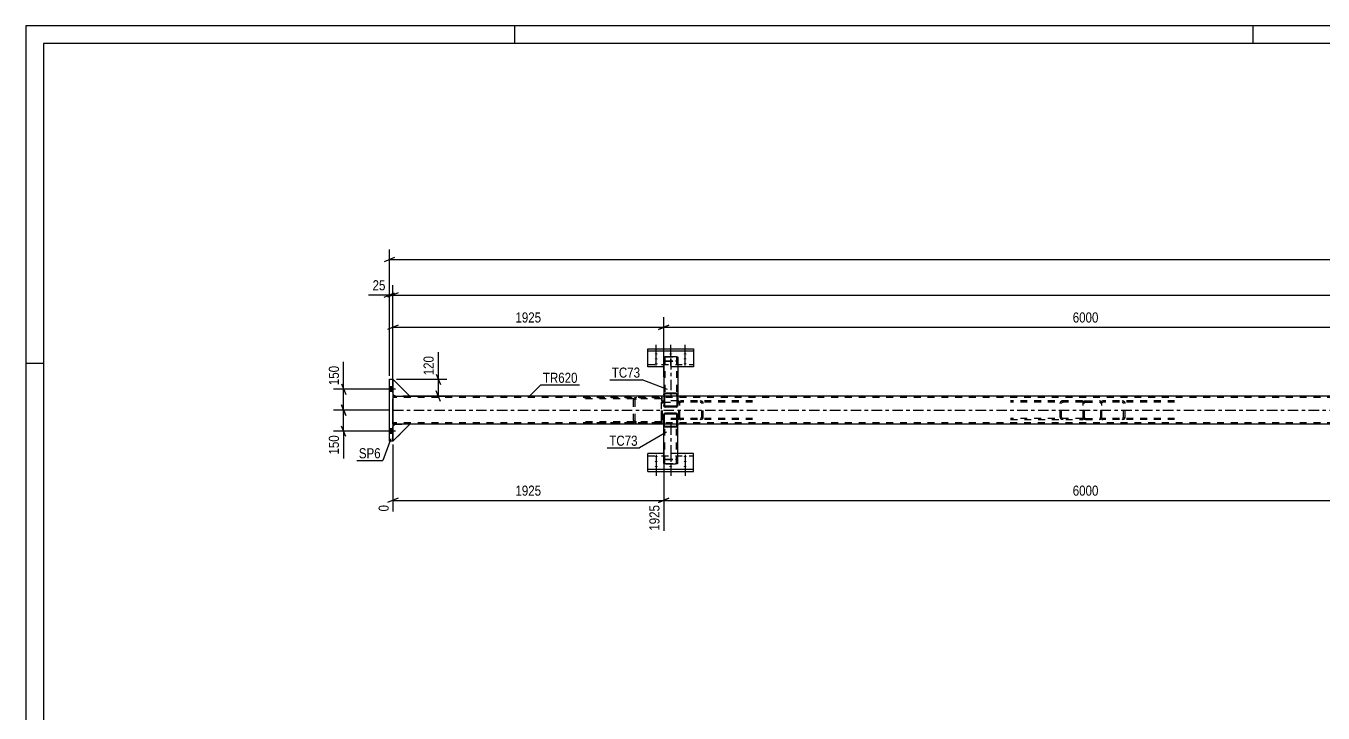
# Model space of a CAD drawing. Header units: millimetres. Extents: x -185 to 1004, y -593 to 248.
# Drawn here: x -185.4 to 183.5, y 52.6 to 248.1 of the extents above; entities that cross this region are included whole.
import ezdxf

# ---------------------------------------------------------------- set-up
doc = ezdxf.new("R2010")
doc.units = ezdxf.units.MM
doc.linetypes.add('DXK_LINE_DOT2', pattern=[3.9198, 1.9599, -1.9599])
doc.linetypes.add('DXK_LINE_DOT3', pattern=[5.9187, 2.979, -0.9799, 0.9799, -0.9799])
doc.styles.add('Arial Narrow', font='ARIALN.TTF', dxfattribs={"height": 0.2})

# ---------------------------------------------------------------- blocks, each defined once
blk = doc.blocks.new('Unknown-761544866-1163')
at = {"color": 5, "linetype": 'Continuous'}
for p, q in [((1003.64, 248.09), (-185.36, 248.09)), ((-185.36, 248.09), (-185.36, -592.91)), ((-46.36, 243.09), (-46.36, 248.09)), ((163.64, 243.09), (163.64, 248.09)), ((998.64, 243.09), (-180.36, 243.09)), ((-180.36, 243.09), (-180.36, -587.91)), ((-180.36, 152.09), (-185.36, 152.09))]:
    blk.add_line(p, q, dxfattribs=at)
blk = doc.blocks.new('Part-761544866-4508 - 4503')
at = {"color": 2, "linetype": 'Continuous'}
for p, q in [((-3.95, 137.62), (-3.99, 137.44)), ((-3.99, 134.4), (-3.99, 137.44)), ((-3.85, 137.78), (-3.95, 137.62)), ((-3.69, 137.88), (-3.85, 137.78)), ((-3.73, 137.53), (-3.75, 137.44)), ((-3.75, 134.4), (-3.75, 137.44)), ((-3.68, 137.61), (-3.73, 137.53)), ((-3.51, 137.92), (-3.69, 137.88)), ((-3.6, 137.66), (-3.68, 137.61)), ((-3.51, 137.68), (-3.6, 137.66)), ((-0.47, 137.92), (-3.51, 137.92)), ((-0.47, 137.68), (-3.51, 137.68)), ((-0.29, 137.88), (-0.47, 137.92)), ((-0.38, 137.66), (-0.47, 137.68)), ((-0.3, 137.61), (-0.38, 137.66)), ((-0.25, 137.53), (-0.3, 137.61)), ((-0.13, 137.78), (-0.29, 137.88)), ((-0.23, 137.44), (-0.25, 137.53)), ((-0.23, 134.4), (-0.23, 137.44)), ((-0.03, 137.62), (-0.13, 137.78)), ((0.01, 137.44), (-0.03, 137.62)), ((0.01, 134.4), (0.01, 137.44)), ((-3.95, 134.21), (-3.99, 134.4)), ((-3.85, 134.06), (-3.95, 134.21)), ((-3.69, 133.95), (-3.85, 134.06)), ((-3.75, 134.4), (-3.73, 134.3)), ((-3.73, 134.3), (-3.68, 134.23)), ((-3.51, 133.92), (-3.69, 133.95)), ((-3.68, 134.23), (-3.6, 134.17)), ((-3.6, 134.17), (-3.51, 134.16)), ((-0.47, 134.16), (-3.51, 134.16)), ((-0.47, 133.92), (-3.51, 133.92)), ((-0.47, 134.16), (-0.38, 134.17)), ((-0.29, 133.95), (-0.47, 133.92)), ((-0.38, 134.17), (-0.3, 134.23)), ((-0.3, 134.23), (-0.25, 134.3)), ((-0.13, 134.06), (-0.29, 133.95)), ((-0.25, 134.3), (-0.23, 134.4)), ((-0.03, 134.21), (-0.13, 134.06)), ((0.01, 134.4), (-0.03, 134.21))]:
    blk.add_line(p, q, dxfattribs=at)
at = {"color": 7, "linetype": 'DXK_LINE_DOT2'}
for p, q in [((-3.99, 137.44), (-3.95, 137.62)), ((-3.69, 137.88), (-3.51, 137.92)), ((-0.47, 137.92), (-0.29, 137.88)), ((-0.03, 137.62), (0.01, 137.44)), ((-3.75, 134.77), (-3.99, 134.77)), ((0.01, 134.77), (-0.23, 134.77))]:
    blk.add_line(p, q, dxfattribs=at)
for centre, start, end in [((-3.51, 137.44), 112.5, 157.5), ((-0.47, 137.44), 22.5, 67.5)]:
    blk.add_arc(centre, 0.48, start, end, dxfattribs=at)
blk = doc.blocks.new('Part-761544866-4509 - 4503')
at = {"color": 2, "linetype": 'Continuous'}
for p, q in [((-3.99, 143.17), (-3.95, 143.36)), ((-3.99, 143.17), (-3.99, 140.13)), ((-3.95, 143.36), (-3.85, 143.51)), ((-3.85, 143.51), (-3.7, 143.62)), ((-3.73, 143.27), (-3.75, 143.17)), ((-3.75, 143.17), (-3.75, 140.13)), ((-3.68, 143.34), (-3.73, 143.27)), ((-3.7, 143.62), (-3.51, 143.65)), ((-3.6, 143.4), (-3.68, 143.34)), ((-3.51, 143.41), (-3.6, 143.4)), ((-0.47, 143.65), (-3.51, 143.65)), ((-0.47, 143.41), (-3.51, 143.41)), ((-0.47, 143.65), (-0.29, 143.62)), ((-0.38, 143.4), (-0.47, 143.41)), ((-0.3, 143.34), (-0.38, 143.4)), ((-0.25, 143.27), (-0.3, 143.34)), ((-0.29, 143.62), (-0.13, 143.51)), ((-0.23, 143.17), (-0.25, 143.27)), ((-0.23, 143.17), (-0.23, 140.13)), ((-0.13, 143.51), (-0.03, 143.36)), ((-0.03, 143.36), (0.01, 143.17)), ((0.01, 143.17), (0.01, 140.13)), ((-3.99, 140.13), (-3.95, 139.95)), ((-3.95, 139.95), (-3.85, 139.79)), ((-3.85, 139.79), (-3.7, 139.69)), ((-3.75, 140.13), (-3.73, 140.04)), ((-3.73, 140.04), (-3.68, 139.96)), ((-3.7, 139.69), (-3.51, 139.65)), ((-3.68, 139.96), (-3.6, 139.91)), ((-3.6, 139.91), (-3.51, 139.89)), ((-0.47, 139.89), (-3.51, 139.89)), ((-0.47, 139.65), (-3.51, 139.65)), ((-0.47, 139.89), (-0.38, 139.91)), ((-0.47, 139.65), (-0.29, 139.69)), ((-0.38, 139.91), (-0.3, 139.96)), ((-0.3, 139.96), (-0.25, 140.04)), ((-0.29, 139.69), (-0.13, 139.79)), ((-0.25, 140.04), (-0.23, 140.13)), ((-0.13, 139.79), (-0.03, 139.95)), ((-0.03, 139.95), (0.01, 140.13))]:
    blk.add_line(p, q, dxfattribs=at)
at = {"color": 7, "linetype": 'DXK_LINE_DOT2'}
for p, q in [((-3.75, 142.77), (-3.99, 142.77)), ((0.01, 142.77), (-0.23, 142.77)), ((-3.95, 139.95), (-3.99, 140.13)), ((-3.51, 139.65), (-3.7, 139.69)), ((-0.29, 139.69), (-0.47, 139.65)), ((0.01, 140.13), (-0.03, 139.95))]:
    blk.add_line(p, q, dxfattribs=at)
for centre, start, end in [((-3.51, 140.13), 202.5, 247.5), ((-0.47, 140.13), 292.5, 337.5)]:
    blk.add_arc(centre, 0.48, start, end, dxfattribs=at)
blk = doc.blocks.new('Part-761544866-4575 - 4503')
at = {"color": 7, "linetype": 'DXK_LINE_DOT2'}
for p, q in [((-4.4, 136.13), (-4.64, 136.13)), ((-4.64, 134.93), (-4.64, 136.13)), ((-4.64, 136.13), (-4.64, 134.93)), ((-4.64, 134.93), (-4.4, 134.93)), ((-4.4, 134.93), (-4.4, 136.13)), ((-4.4, 134.93), (-4.4, 136.13))]:
    blk.add_line(p, q, dxfattribs=at)
blk = doc.blocks.new('Part-761544866-4576 - 4503')
at = {"color": 7, "linetype": 'DXK_LINE_DOT2'}
for p, q in [((-4.4, 142.61), (-4.64, 142.61)), ((-4.64, 142.61), (-4.64, 141.41)), ((-4.64, 142.61), (-4.64, 141.41)), ((-4.64, 141.41), (-4.4, 141.41)), ((-4.4, 141.41), (-4.4, 142.61)), ((-4.4, 141.41), (-4.4, 142.61))]:
    blk.add_line(p, q, dxfattribs=at)
blk = doc.blocks.new('Part-761544866-4719 - 4503')
at = {"color": 7, "linetype": 'DXK_LINE_DOT2'}
for p, q in [((-3.99, 134.4), (-3.99, 134.77)), ((-3.75, 134.77), (-3.99, 134.77)), ((-3.67, 123.72), (-3.67, 134.77)), ((0.01, 134.77), (-0.63, 134.77)), ((-0.4, 134.77), (-0.39, 134.77)), ((-0.33, 134.77), (-0.31, 134.77)), ((-0.31, 123.72), (-0.31, 134.77)), ((0.01, 134.4), (0.01, 134.77)), ((-3.99, 124.65), (-3.94, 124.73)), ((-3.94, 124.73), (-3.8, 124.8)), ((-3.8, 124.8), (-3.6, 124.85)), ((-3.65, 124.69), (-3.67, 124.65)), ((-3.67, 123.72), (-3.65, 123.67)), ((-3.58, 124.72), (-3.65, 124.69)), ((-3.65, 123.67), (-3.58, 123.64)), ((-3.6, 124.85), (-3.35, 124.87)), ((-3.47, 124.75), (-3.58, 124.72)), ((-3.58, 123.64), (-3.47, 123.62)), ((-3.35, 124.76), (-3.47, 124.75)), ((-3.47, 123.62), (-3.35, 123.61)), ((-3.35, 124.87), (-0.63, 124.87)), ((-3.35, 124.76), (-0.63, 124.76)), ((-3.35, 123.61), (-0.63, 123.61)), ((-0.63, 124.87), (-0.39, 124.85)), ((-0.51, 124.75), (-0.63, 124.76)), ((-0.63, 123.61), (-0.51, 123.62)), ((-0.4, 124.72), (-0.51, 124.75)), ((-0.51, 123.62), (-0.4, 123.64)), ((-0.4, 124.72), (-0.39, 124.72)), ((-0.4, 123.64), (-0.33, 123.67)), ((-0.39, 124.85), (-0.18, 124.8)), ((-0.39, 124.72), (-0.33, 124.69)), ((-0.31, 124.65), (-0.33, 124.69)), ((-0.33, 123.67), (-0.31, 123.72)), ((-0.18, 124.8), (-0.04, 124.73)), ((-0.04, 124.73), (0.01, 124.65))]:
    blk.add_line(p, q, dxfattribs=at)
at = {"color": 2, "linetype": 'Continuous'}
for p, q in [((-3.99, 123.72), (-3.99, 134.4)), ((-0.23, 134.77), (-3.75, 134.77)), ((0.01, 123.72), (0.01, 134.4)), ((-3.94, 123.63), (-3.99, 123.72)), ((-3.8, 123.56), (-3.94, 123.63)), ((-3.6, 123.51), (-3.8, 123.56)), ((-3.35, 123.5), (-3.6, 123.51)), ((-3.35, 123.5), (-0.63, 123.5)), ((-0.39, 123.51), (-0.63, 123.5)), ((-0.18, 123.56), (-0.39, 123.51)), ((-0.04, 123.63), (-0.18, 123.56)), ((0.01, 123.72), (-0.04, 123.63))]:
    blk.add_line(p, q, dxfattribs=at)
at = {"color": 7, "linetype": 'DXK_LINE_DOT3'}
blk.add_line((-1.99, 134.77), (-1.99, 124.18), dxfattribs=at)
blk = doc.blocks.new('Part-761544866-4607 - 4503')
at = {"color": 2, "linetype": 'Continuous'}
for p, q in [((-76.2, 142.77), (-81, 147.57)), ((-81, 147.57), (-81, 143.37)), ((-81, 143.37), (-80.4, 142.77)), ((-80.4, 142.77), (-76.2, 142.77))]:
    blk.add_line(p, q, dxfattribs=at)
blk = doc.blocks.new('Part-761544866-4633 - 4503')
at = {"color": 2, "linetype": 'Continuous'}
for p, q in [((-82, 129.97), (-82, 147.57)), ((-82, 147.57), (-81, 147.57)), ((-81, 147.57), (-81, 129.97)), ((-81, 129.97), (-82, 129.97))]:
    blk.add_line(p, q, dxfattribs=at)
blk = doc.blocks.new('Part-761544866-4557 - 4503')
at = {"color": 2, "linetype": 'Continuous'}
for p, q in [((-80.4, 142.77), (-81, 142.77)), ((-81, 135.57), (-81, 141.97)), ((-3.99, 142.77), (-76.2, 142.77)), ((236, 142.77), (0.01, 142.77)), ((-80.4, 134.77), (-81, 134.77)), ((-3.99, 134.77), (-76.2, 134.77)), ((236, 134.77), (0.01, 134.77))]:
    blk.add_line(p, q, dxfattribs=at)
at = {"color": 7, "linetype": 'DXK_LINE_DOT2'}
for p, q in [((-81, 142.77), (-81, 141.97)), ((-81, 142.77), (-81, 142.54)), ((857, 142.37), (-81, 142.37)), ((-76.2, 142.77), (-80.4, 142.77)), ((0.01, 142.77), (-3.99, 142.77)), ((-81, 134.77), (-81, 135.57)), ((857, 135.17), (-81, 135.17)), ((-76.2, 134.77), (-80.4, 134.77)), ((0.01, 134.77), (-3.99, 134.77))]:
    blk.add_line(p, q, dxfattribs=at)
at = {"color": 7, "linetype": 'DXK_LINE_DOT3'}
blk.add_line((-81, 138.77), (857, 138.77), dxfattribs=at)
blk = doc.blocks.new('Part-761544866-4595 - 4503')
at = {"color": 7, "linetype": 'DXK_LINE_DOT2'}
for p, q in [((-81, 134.17), (-80.4, 134.77)), ((-76.2, 134.77), (-81, 129.97)), ((-81, 129.97), (-81, 134.17)), ((-80.4, 134.77), (-76.2, 134.77))]:
    blk.add_line(p, q, dxfattribs=at)
blk = doc.blocks.new('Part-761544866-4598 - 4503')
at = {"color": 2, "linetype": 'Continuous'}
for p, q in [((-81, 134.17), (-80.4, 134.77)), ((-76.2, 134.77), (-81, 129.97)), ((-81, 129.97), (-81, 134.17)), ((-76.2, 134.77), (-80.4, 134.77))]:
    blk.add_line(p, q, dxfattribs=at)
blk = doc.blocks.new('Part-761544866-4601 - 4503')
at = {"color": 7, "linetype": 'DXK_LINE_DOT2'}
for p, q in [((-81, 134.17), (-80.4, 134.77)), ((-76.2, 134.77), (-81, 129.97)), ((-81, 129.97), (-81, 134.17)), ((-80.4, 134.77), (-76.2, 134.77))]:
    blk.add_line(p, q, dxfattribs=at)
blk = doc.blocks.new('Part-761544866-4685 - 4503')
at = {"color": 7, "linetype": 'DXK_LINE_DOT2'}
for p, q in [((0.9, 141.41), (0.64, 141.38)), ((0.64, 136.17), (0.64, 141.38)), ((0.64, 141.03), (0.73, 141.07)), ((0.73, 141.07), (0.9, 141.09)), ((21.32, 141.41), (0.9, 141.41)), ((21.32, 141.09), (0.9, 141.09)), ((6.72, 141.37), (6.39, 141.41)), ((6.39, 141.09), (6.56, 141.07)), ((6.79, 140.9), (6.83, 140.77)), ((6.83, 136.77), (6.83, 140.77)), ((7.27, 140.77), (7.2, 141.02)), ((7.27, 136.77), (7.27, 140.77)), ((0.73, 136.48), (0.64, 136.52)), ((6.83, 136.77), (6.79, 136.65)), ((7.2, 136.53), (7.27, 136.77)), ((0.64, 136.17), (0.9, 136.13)), ((0.9, 136.45), (0.73, 136.48)), ((21.32, 136.45), (0.9, 136.45)), ((21.32, 136.13), (0.9, 136.13)), ((6.56, 136.48), (6.39, 136.45)), ((6.39, 136.13), (6.72, 136.18))]:
    blk.add_line(p, q, dxfattribs=at)
for centre, radius, start, end in [((6.46, 140.68), 0.401, 32.4105, 75.4453), ((6.52, 140.59), 0.802, 32.4105, 75.4453), ((6.46, 136.87), 0.401, 284.5547, 327.5895), ((6.52, 136.96), 0.802, 284.5547, 327.5895)]:
    blk.add_arc(centre, radius, start, end, dxfattribs=at)
blk = doc.blocks.new('Part-761544866-4604 - 4503')
at = {"color": 7, "linetype": 'DXK_LINE_DOT2'}
for p, q in [((-76.2, 142.77), (-81, 147.57)), ((-81, 147.57), (-81, 143.37)), ((-81, 143.37), (-80.4, 142.77)), ((-80.4, 142.77), (-76.2, 142.77))]:
    blk.add_line(p, q, dxfattribs=at)
blk = doc.blocks.new('Part-761544866-4610 - 4503')
at = {"color": 7, "linetype": 'DXK_LINE_DOT2'}
for p, q in [((-76.2, 142.77), (-81, 147.57)), ((-81, 147.57), (-81, 143.37)), ((-81, 143.37), (-80.4, 142.77)), ((-80.4, 142.77), (-76.2, 142.77))]:
    blk.add_line(p, q, dxfattribs=at)
blk = doc.blocks.new('Part-761544866-4618 - 4503')
at = {"color": 7, "linetype": 'DXK_LINE_DOT2'}
for p, q in [((115.41, 141.02), (115.36, 140.77)), ((115.36, 136.77), (115.36, 140.77)), ((115.68, 140.77), (115.7, 140.9)), ((115.68, 136.77), (115.68, 140.77)), ((116, 141.41), (115.76, 141.37)), ((115.88, 141.07), (116, 141.09)), ((116, 141.41), (120, 141.41)), ((116, 141.09), (120, 141.09)), ((120.25, 141.37), (120, 141.41)), ((120, 141.09), (120.12, 141.07)), ((120.3, 140.9), (120.32, 140.77)), ((120.32, 136.77), (120.32, 140.77)), ((120.64, 140.77), (120.59, 141.02)), ((120.64, 136.77), (120.64, 140.77)), ((115.36, 136.77), (115.41, 136.53)), ((115.7, 136.65), (115.68, 136.77)), ((120.32, 136.77), (120.3, 136.65)), ((120.59, 136.53), (120.64, 136.77)), ((115.76, 136.18), (116, 136.13)), ((116, 136.45), (115.88, 136.48)), ((116, 136.45), (120, 136.45)), ((116, 136.13), (120, 136.13)), ((120.12, 136.48), (120, 136.45)), ((120, 136.13), (120.25, 136.18))]:
    blk.add_line(p, q, dxfattribs=at)
for centre, radius, start, end in [((116, 140.77), 0.64, 112.5, 157.5), ((116, 140.77), 0.32, 112.5, 157.5), ((120, 140.77), 0.32, 22.5, 67.5), ((120, 140.77), 0.64, 22.5, 67.5), ((116, 136.77), 0.64, 202.5, 247.5), ((116, 136.77), 0.32, 202.5, 247.5), ((120, 136.77), 0.32, 292.5, 337.5), ((120, 136.77), 0.64, 292.5, 337.5)]:
    blk.add_arc(centre, radius, start, end, dxfattribs=at)
blk = doc.blocks.new('Part-761544866-4686 - 4503')
at = {"color": 7, "linetype": 'DXK_LINE_DOT2'}
for p, q in [((115.1, 141.41), (94.68, 141.41)), ((115.1, 141.09), (94.68, 141.09)), ((108.8, 141.02), (108.73, 140.77)), ((108.73, 136.77), (108.73, 140.77)), ((109.17, 140.77), (109.21, 140.9)), ((109.17, 136.77), (109.17, 140.77)), ((109.61, 141.41), (109.28, 141.37)), ((109.44, 141.07), (109.61, 141.09)), ((115.1, 141.41), (115.36, 141.38)), ((115.1, 141.09), (115.27, 141.07)), ((115.27, 141.07), (115.36, 141.03)), ((115.36, 136.17), (115.36, 141.38)), ((108.73, 136.77), (108.8, 136.53)), ((109.21, 136.65), (109.17, 136.77)), ((115.36, 136.52), (115.27, 136.48)), ((115.1, 136.45), (94.68, 136.45)), ((94.68, 136.13), (115.1, 136.13)), ((109.28, 136.18), (109.61, 136.13)), ((109.61, 136.45), (109.44, 136.48)), ((115.27, 136.48), (115.1, 136.45)), ((115.1, 136.13), (115.36, 136.17))]:
    blk.add_line(p, q, dxfattribs=at)
for centre, radius, start, end in [((109.48, 140.59), 0.802, 104.5547, 147.5895), ((109.55, 140.68), 0.401, 104.5547, 147.5895), ((109.48, 136.96), 0.802, 212.4105, 255.4453), ((109.55, 136.87), 0.401, 212.4105, 255.4453)]:
    blk.add_arc(centre, radius, start, end, dxfattribs=at)
blk = doc.blocks.new('Part-761544866-4687 - 4503')
at = {"color": 7, "linetype": 'DXK_LINE_DOT2'}
for p, q in [((-26.64, 142.37), (-4.64, 142.37)), ((-4.64, 142.05), (-26.64, 142.05)), ((-12.52, 141.98), (-12.58, 141.73)), ((-12.58, 135.81), (-12.58, 141.73)), ((-12.14, 141.73), (-12.11, 141.86)), ((-12.14, 135.81), (-12.14, 141.73)), ((-11.71, 142.37), (-12.04, 142.33)), ((-11.87, 142.03), (-11.71, 142.05)), ((-4.64, 135.17), (-4.64, 142.37)), ((-4.64, 135.49), (-26.64, 135.49)), ((-4.64, 135.17), (-26.64, 135.17)), ((-12.58, 135.81), (-12.52, 135.57)), ((-12.11, 135.69), (-12.14, 135.81)), ((-12.04, 135.22), (-11.71, 135.17)), ((-11.71, 135.49), (-11.87, 135.52))]:
    blk.add_line(p, q, dxfattribs=at)
for centre, radius, start, end in [((-11.84, 141.55), 0.802, 104.5547, 147.5896), ((-11.77, 141.64), 0.401, 104.5547, 147.5896), ((-11.84, 136), 0.802, 212.4104, 255.4453), ((-11.77, 135.91), 0.401, 212.4104, 255.4453)]:
    blk.add_arc(centre, radius, start, end, dxfattribs=at)
blk = doc.blocks.new('Part-761544866-4688 - 4503')
at = {"color": 7, "linetype": 'DXK_LINE_DOT2'}
for p, q in [((120.9, 141.41), (120.64, 141.38)), ((120.64, 136.17), (120.64, 141.38)), ((120.64, 141.03), (120.73, 141.07)), ((120.73, 141.07), (120.9, 141.09)), ((141.32, 141.41), (120.9, 141.41)), ((141.32, 141.09), (120.9, 141.09)), ((126.72, 141.37), (126.39, 141.41)), ((126.39, 141.09), (126.56, 141.07)), ((126.79, 140.9), (126.83, 140.77)), ((126.83, 136.77), (126.83, 140.77)), ((127.27, 140.77), (127.2, 141.02)), ((127.27, 136.77), (127.27, 140.77)), ((120.73, 136.48), (120.64, 136.52)), ((126.83, 136.77), (126.79, 136.65)), ((127.2, 136.53), (127.27, 136.77)), ((120.64, 136.17), (120.9, 136.13)), ((120.9, 136.45), (120.73, 136.48)), ((141.32, 136.45), (120.9, 136.45)), ((141.32, 136.13), (120.9, 136.13)), ((126.56, 136.48), (126.39, 136.45)), ((126.39, 136.13), (126.72, 136.18))]:
    blk.add_line(p, q, dxfattribs=at)
for centre, radius, start, end in [((126.46, 140.68), 0.401, 32.4104, 75.4453), ((126.52, 140.59), 0.802, 32.4104, 75.4453), ((126.46, 136.87), 0.401, 284.5547, 327.5896), ((126.52, 136.96), 0.802, 284.5547, 327.5896)]:
    blk.add_arc(centre, radius, start, end, dxfattribs=at)
blk = doc.blocks.new('Bolt-761544866-4703 - 4503')
at = {"linetype": 'Continuous'}
for points in [[(-6.09, 125.43), (-6.18, 125.44), (-6.27, 125.45), (-6.35, 125.46), (-6.42, 125.48), (-6.47, 125.51), (-6.51, 125.54), (-6.53, 125.57), (-6.53, 125.6), (-6.51, 125.63), (-6.47, 125.66), (-6.42, 125.69), (-6.35, 125.71), (-6.27, 125.72), (-6.18, 125.73), (-6.09, 125.73), (-6, 125.73), (-5.91, 125.72), (-5.83, 125.71), (-5.76, 125.69), (-5.71, 125.66), (-5.67, 125.63), (-5.65, 125.6), (-5.65, 125.57), (-5.67, 125.54), (-5.71, 125.51), (-5.76, 125.48), (-5.83, 125.46), (-5.91, 125.45), (-6, 125.44)], [(2.11, 125.43), (2.02, 125.44), (1.93, 125.45), (1.85, 125.46), (1.78, 125.48), (1.73, 125.51), (1.69, 125.54), (1.67, 125.57), (1.67, 125.6), (1.69, 125.63), (1.73, 125.66), (1.78, 125.69), (1.85, 125.71), (1.93, 125.72), (2.02, 125.73), (2.11, 125.73), (2.2, 125.73), (2.29, 125.72), (2.37, 125.71), (2.44, 125.69), (2.49, 125.66), (2.53, 125.63), (2.55, 125.6), (2.55, 125.57), (2.53, 125.54), (2.49, 125.51), (2.44, 125.48), (2.37, 125.46), (2.29, 125.45), (2.2, 125.44)], [(-6.09, 124.03), (-6.18, 124.03), (-6.27, 124.04), (-6.35, 124.06), (-6.42, 124.08), (-6.47, 124.11), (-6.51, 124.14), (-6.53, 124.17), (-6.53, 124.2), (-6.51, 124.23), (-6.47, 124.26), (-6.42, 124.28), (-6.35, 124.3), (-6.27, 124.32), (-6.18, 124.33), (-6.09, 124.33), (-6, 124.33), (-5.91, 124.32), (-5.83, 124.3), (-5.76, 124.28), (-5.71, 124.26), (-5.67, 124.23), (-5.65, 124.2), (-5.65, 124.17), (-5.67, 124.14), (-5.71, 124.11), (-5.76, 124.08), (-5.83, 124.06), (-5.91, 124.04), (-6, 124.03)], [(-6.09, 122.63), (-6.18, 122.63), (-6.27, 122.64), (-6.35, 122.66), (-6.42, 122.68), (-6.47, 122.7), (-6.51, 122.73), (-6.53, 122.76), (-6.53, 122.8), (-6.51, 122.83), (-6.47, 122.85), (-6.42, 122.88), (-6.35, 122.9), (-6.27, 122.92), (-6.18, 122.93), (-6.09, 122.93), (-6, 122.93), (-5.91, 122.92), (-5.83, 122.9), (-5.76, 122.88), (-5.71, 122.85), (-5.67, 122.83), (-5.65, 122.8), (-5.65, 122.76), (-5.67, 122.73), (-5.71, 122.7), (-5.76, 122.68), (-5.83, 122.66), (-5.91, 122.64), (-6, 122.63)], [(-1.99, 122.63), (-2.08, 122.63), (-2.17, 122.64), (-2.25, 122.66), (-2.32, 122.68), (-2.37, 122.7), (-2.41, 122.73), (-2.43, 122.76), (-2.43, 122.8), (-2.41, 122.83), (-2.37, 122.85), (-2.32, 122.88), (-2.25, 122.9), (-2.17, 122.92), (-2.08, 122.93), (-1.99, 122.93), (-1.9, 122.93), (-1.81, 122.92), (-1.73, 122.9), (-1.66, 122.88), (-1.61, 122.85), (-1.57, 122.83), (-1.55, 122.8), (-1.55, 122.76), (-1.57, 122.73), (-1.61, 122.7), (-1.66, 122.68), (-1.73, 122.66), (-1.81, 122.64), (-1.9, 122.63)], [(2.11, 124.03), (2.02, 124.03), (1.93, 124.04), (1.85, 124.06), (1.78, 124.08), (1.73, 124.11), (1.69, 124.14), (1.67, 124.17), (1.67, 124.2), (1.69, 124.23), (1.73, 124.26), (1.78, 124.28), (1.85, 124.3), (1.93, 124.32), (2.02, 124.33), (2.11, 124.33), (2.2, 124.33), (2.29, 124.32), (2.37, 124.3), (2.44, 124.28), (2.49, 124.26), (2.53, 124.23), (2.55, 124.2), (2.55, 124.17), (2.53, 124.14), (2.49, 124.11), (2.44, 124.08), (2.37, 124.06), (2.29, 124.04), (2.2, 124.03)], [(2.11, 122.63), (2.02, 122.63), (1.93, 122.64), (1.85, 122.66), (1.78, 122.68), (1.73, 122.7), (1.69, 122.73), (1.67, 122.76), (1.67, 122.8), (1.69, 122.83), (1.73, 122.85), (1.78, 122.88), (1.85, 122.9), (1.93, 122.92), (2.02, 122.93), (2.11, 122.93), (2.2, 122.93), (2.29, 122.92), (2.37, 122.9), (2.44, 122.88), (2.49, 122.85), (2.53, 122.83), (2.55, 122.8), (2.55, 122.76), (2.53, 122.73), (2.49, 122.7), (2.44, 122.68), (2.37, 122.66), (2.29, 122.64), (2.2, 122.63)]]:
    blk.add_hatch(color=1, dxfattribs=at).paths.add_polyline_path(points)
at = {"color": 1, "linetype": 'Continuous'}
for p, q in [((-6.09, 126.07), (-6.09, 122.95)), ((2.11, 126.07), (2.11, 122.95)), ((-6.09, 124.67), (-6.09, 121.55)), ((-6.09, 123.27), (-6.09, 120.15)), ((-1.99, 123.27), (-1.99, 120.15)), ((2.11, 124.67), (2.11, 121.55)), ((2.11, 123.27), (2.11, 120.15))]:
    blk.add_line(p, q, dxfattribs=at)
at = {"color": 1, "linetype": 'DXK_LINE_DOT2'}
blk.add_line((-1.99, 126.07), (-1.99, 122.95), dxfattribs=at)
blk = doc.blocks.new('Part-761544866-4704 - 4503')
at = {"color": 2, "linetype": 'Continuous'}
for p, q in [((-8.49, 121.36), (-8.49, 126.41)), ((-3.99, 126.41), (-8.49, 126.41)), ((4.51, 126.41), (0.01, 126.41)), ((4.51, 121.36), (4.51, 126.41)), ((-8.49, 121.96), (4.51, 121.96)), ((-8.49, 121.36), (4.51, 121.36))]:
    blk.add_line(p, q, dxfattribs=at)
at = {"color": 7, "linetype": 'DXK_LINE_DOT2'}
for p, q in [((-8.49, 125.8), (4.51, 125.8)), ((0.01, 126.41), (-3.99, 126.41))]:
    blk.add_line(p, q, dxfattribs=at)
blk = doc.blocks.new('Bolt-761544866-4730 - 4503')
at = {"linetype": 'Continuous'}
for points in [[(-6.09, 154.92), (-6, 154.92), (-5.91, 154.91), (-5.83, 154.89), (-5.76, 154.87), (-5.71, 154.84), (-5.67, 154.82), (-5.65, 154.78), (-5.65, 154.75), (-5.67, 154.72), (-5.71, 154.69), (-5.76, 154.67), (-5.83, 154.65), (-5.91, 154.63), (-6, 154.62), (-6.09, 154.62), (-6.18, 154.62), (-6.27, 154.63), (-6.35, 154.65), (-6.42, 154.67), (-6.47, 154.69), (-6.51, 154.72), (-6.53, 154.75), (-6.53, 154.78), (-6.51, 154.82), (-6.47, 154.84), (-6.42, 154.87), (-6.35, 154.89), (-6.27, 154.91), (-6.18, 154.92)], [(-6.09, 153.52), (-6, 153.51), (-5.91, 153.5), (-5.83, 153.49), (-5.76, 153.47), (-5.71, 153.44), (-5.67, 153.41), (-5.65, 153.38), (-5.65, 153.35), (-5.67, 153.32), (-5.71, 153.29), (-5.76, 153.27), (-5.83, 153.24), (-5.91, 153.23), (-6, 153.22), (-6.09, 153.22), (-6.18, 153.22), (-6.27, 153.23), (-6.35, 153.24), (-6.42, 153.27), (-6.47, 153.29), (-6.51, 153.32), (-6.53, 153.35), (-6.53, 153.38), (-6.51, 153.41), (-6.47, 153.44), (-6.42, 153.47), (-6.35, 153.49), (-6.27, 153.5), (-6.18, 153.51)], [(-6.09, 152.11), (-6, 152.11), (-5.91, 152.1), (-5.83, 152.09), (-5.76, 152.07), (-5.71, 152.04), (-5.67, 152.01), (-5.65, 151.98), (-5.65, 151.95), (-5.67, 151.92), (-5.71, 151.89), (-5.76, 151.86), (-5.83, 151.84), (-5.91, 151.83), (-6, 151.82), (-6.09, 151.81), (-6.18, 151.82), (-6.27, 151.83), (-6.35, 151.84), (-6.42, 151.86), (-6.47, 151.89), (-6.51, 151.92), (-6.53, 151.95), (-6.53, 151.98), (-6.51, 152.01), (-6.47, 152.04), (-6.42, 152.07), (-6.35, 152.09), (-6.27, 152.1), (-6.18, 152.11)], [(-1.99, 154.92), (-1.9, 154.92), (-1.81, 154.91), (-1.73, 154.89), (-1.66, 154.87), (-1.61, 154.84), (-1.57, 154.82), (-1.55, 154.78), (-1.55, 154.75), (-1.57, 154.72), (-1.61, 154.69), (-1.66, 154.67), (-1.73, 154.65), (-1.81, 154.63), (-1.9, 154.62), (-1.99, 154.62), (-2.08, 154.62), (-2.17, 154.63), (-2.25, 154.65), (-2.32, 154.67), (-2.37, 154.69), (-2.41, 154.72), (-2.43, 154.75), (-2.43, 154.78), (-2.41, 154.82), (-2.37, 154.84), (-2.32, 154.87), (-2.25, 154.89), (-2.17, 154.91), (-2.08, 154.92)], [(2.11, 154.92), (2.2, 154.92), (2.29, 154.91), (2.37, 154.89), (2.44, 154.87), (2.49, 154.84), (2.53, 154.82), (2.55, 154.78), (2.55, 154.75), (2.53, 154.72), (2.49, 154.69), (2.44, 154.67), (2.37, 154.65), (2.29, 154.63), (2.2, 154.62), (2.11, 154.62), (2.02, 154.62), (1.93, 154.63), (1.85, 154.65), (1.78, 154.67), (1.73, 154.69), (1.69, 154.72), (1.67, 154.75), (1.67, 154.78), (1.69, 154.82), (1.73, 154.84), (1.78, 154.87), (1.85, 154.89), (1.93, 154.91), (2.02, 154.92)], [(2.11, 153.52), (2.2, 153.51), (2.29, 153.5), (2.37, 153.49), (2.44, 153.47), (2.49, 153.44), (2.53, 153.41), (2.55, 153.38), (2.55, 153.35), (2.53, 153.32), (2.49, 153.29), (2.44, 153.27), (2.37, 153.24), (2.29, 153.23), (2.2, 153.22), (2.11, 153.22), (2.02, 153.22), (1.93, 153.23), (1.85, 153.24), (1.78, 153.27), (1.73, 153.29), (1.69, 153.32), (1.67, 153.35), (1.67, 153.38), (1.69, 153.41), (1.73, 153.44), (1.78, 153.47), (1.85, 153.49), (1.93, 153.5), (2.02, 153.51)], [(2.11, 152.11), (2.2, 152.11), (2.29, 152.1), (2.37, 152.09), (2.44, 152.07), (2.49, 152.04), (2.53, 152.01), (2.55, 151.98), (2.55, 151.95), (2.53, 151.92), (2.49, 151.89), (2.44, 151.86), (2.37, 151.84), (2.29, 151.83), (2.2, 151.82), (2.11, 151.81), (2.02, 151.82), (1.93, 151.83), (1.85, 151.84), (1.78, 151.86), (1.73, 151.89), (1.69, 151.92), (1.67, 151.95), (1.67, 151.98), (1.69, 152.01), (1.73, 152.04), (1.78, 152.07), (1.85, 152.09), (1.93, 152.1), (2.02, 152.11)]]:
    blk.add_hatch(color=1, dxfattribs=at).paths.add_polyline_path(points)
at = {"color": 1, "linetype": 'Continuous'}
for p, q in [((-6.09, 154.28), (-6.09, 157.4)), ((-6.09, 152.88), (-6.09, 156)), ((-1.99, 154.28), (-1.99, 157.4)), ((2.11, 154.28), (2.11, 157.4)), ((2.11, 152.88), (2.11, 156)), ((-6.09, 151.48), (-6.09, 154.6)), ((2.11, 151.48), (2.11, 154.6))]:
    blk.add_line(p, q, dxfattribs=at)
at = {"color": 1, "linetype": 'DXK_LINE_DOT2'}
blk.add_line((-1.99, 151.48), (-1.99, 154.6), dxfattribs=at)
blk = doc.blocks.new('Part-761544866-4731 - 4503')
at = {"color": 2, "linetype": 'Continuous'}
for p, q in [((-8.49, 151.14), (-8.49, 156.19)), ((-8.49, 156.19), (4.51, 156.19)), ((4.51, 155.59), (-8.49, 155.59)), ((4.51, 156.19), (4.51, 151.14)), ((-3.99, 151.14), (-8.49, 151.14)), ((4.51, 151.14), (0.01, 151.14))]:
    blk.add_line(p, q, dxfattribs=at)
at = {"color": 7, "linetype": 'DXK_LINE_DOT2'}
for p, q in [((-8.49, 151.74), (4.51, 151.74)), ((0.01, 151.14), (-3.99, 151.14))]:
    blk.add_line(p, q, dxfattribs=at)
blk = doc.blocks.new('Part-761544866-4747 - 4503')
at = {"color": 2, "linetype": 'Continuous'}
for p, q in [((-3.99, 153.83), (-3.94, 153.92)), ((-3.99, 153.83), (-3.99, 143.18)), ((-3.94, 153.92), (-3.8, 153.99)), ((-3.8, 153.99), (-3.6, 154.03)), ((-3.6, 154.03), (-3.35, 154.05)), ((-3.35, 154.05), (-0.63, 154.05)), ((-0.63, 154.05), (-0.39, 154.03)), ((-0.39, 154.03), (-0.18, 153.99)), ((-0.18, 153.99), (-0.04, 153.92)), ((-0.04, 153.92), (0.01, 153.83)), ((0.01, 153.83), (0.01, 142.77)), ((-0.23, 142.77), (-3.75, 142.77))]:
    blk.add_line(p, q, dxfattribs=at)
at = {"color": 7, "linetype": 'DXK_LINE_DOT2'}
for p, q in [((-3.94, 152.82), (-3.99, 152.9)), ((-3.8, 152.75), (-3.94, 152.82)), ((-3.6, 152.7), (-3.8, 152.75)), ((-3.65, 153.87), (-3.67, 153.83)), ((-3.67, 153.83), (-3.67, 142.77)), ((-3.67, 152.9), (-3.65, 152.86)), ((-3.58, 153.91), (-3.65, 153.87)), ((-3.65, 152.86), (-3.58, 152.82)), ((-3.35, 152.68), (-3.6, 152.7)), ((-3.47, 153.93), (-3.58, 153.91)), ((-3.58, 152.82), (-3.47, 152.8)), ((-3.35, 153.94), (-3.47, 153.93)), ((-3.47, 152.8), (-3.35, 152.79)), ((-3.35, 153.94), (-0.63, 153.94)), ((-3.35, 152.79), (-0.63, 152.79)), ((-3.35, 152.68), (-0.63, 152.68)), ((-0.51, 153.93), (-0.63, 153.94)), ((-0.63, 152.79), (-0.51, 152.8)), ((-0.39, 152.7), (-0.63, 152.68)), ((-0.4, 153.91), (-0.51, 153.93)), ((-0.51, 152.8), (-0.4, 152.82)), ((-0.33, 153.87), (-0.4, 153.91)), ((-0.4, 152.82), (-0.39, 152.83)), ((-0.39, 152.83), (-0.33, 152.86)), ((-0.18, 152.75), (-0.39, 152.7)), ((-0.31, 153.83), (-0.33, 153.87)), ((-0.33, 152.86), (-0.31, 152.9)), ((-0.31, 153.83), (-0.31, 143.62)), ((-0.04, 152.82), (-0.18, 152.75)), ((0.01, 152.9), (-0.04, 152.82)), ((-3.99, 143.18), (-3.99, 142.77)), ((-3.75, 142.77), (-3.99, 142.77)), ((-0.33, 142.77), (-0.31, 142.77)), ((-0.31, 143.62), (-0.31, 142.77)), ((0.01, 142.77), (-0.23, 142.77))]:
    blk.add_line(p, q, dxfattribs=at)
at = {"color": 7, "linetype": 'DXK_LINE_DOT3'}
blk.add_line((-1.99, 153.37), (-1.99, 142.77), dxfattribs=at)
blk = doc.blocks.new('Bolt-761544866-4748 - 4503')
at = {"linetype": 'Continuous'}
for points in [[(-82, 145.43), (-82, 144.11), (-81, 144.11), (-81, 145.43)], [(-82, 145.43), (-82, 144.11), (-81, 144.11), (-81, 145.43)], [(-82, 133.43), (-82, 132.11), (-81, 132.11), (-81, 133.43)], [(-82, 133.43), (-82, 132.11), (-81, 132.11), (-81, 133.43)]]:
    blk.add_hatch(color=1, dxfattribs=at).paths.add_polyline_path(points)
at = {"color": 1, "linetype": 'Continuous'}
for p, q in [((-80.24, 144.77), (-85, 144.77)), ((-80.24, 144.77), (-85, 144.77)), ((-81, 145.43), (-82, 145.43)), ((-81, 145.43), (-82, 145.43)), ((-81, 144.11), (-82, 144.11)), ((-81, 144.11), (-82, 144.11)), ((-81, 133.43), (-82, 133.43)), ((-81, 133.43), (-82, 133.43)), ((-80.24, 132.77), (-85, 132.77)), ((-80.24, 132.77), (-85, 132.77)), ((-81, 132.11), (-82, 132.11)), ((-81, 132.11), (-82, 132.11))]:
    blk.add_line(p, q, dxfattribs=at)
blk = doc.blocks.new('Part-761544866-4756 - 4503')
at = {"color": 7, "linetype": 'DXK_LINE_DOT2'}
for p, q in [((-4.59, 141.02), (-4.64, 140.77)), ((-4.64, 136.77), (-4.64, 140.77)), ((-4.32, 140.77), (-4.3, 140.9)), ((-4.32, 136.77), (-4.32, 140.77)), ((-4, 141.41), (-4.24, 141.37)), ((-4.12, 141.07), (-4, 141.09)), ((0, 141.41), (-4, 141.41)), ((-4, 141.09), (0, 141.09)), ((0.25, 141.37), (0, 141.41)), ((0, 141.09), (0.12, 141.07)), ((0.3, 140.9), (0.32, 140.77)), ((0.32, 136.77), (0.32, 140.77)), ((0.64, 140.77), (0.59, 141.02)), ((0.64, 136.77), (0.64, 140.77)), ((-4.64, 136.77), (-4.59, 136.53)), ((-4.3, 136.65), (-4.32, 136.77)), ((0.32, 136.77), (0.3, 136.65)), ((0.59, 136.53), (0.64, 136.77)), ((-4.24, 136.18), (-4, 136.13)), ((-4, 136.45), (-4.12, 136.48)), ((0, 136.45), (-4, 136.45)), ((0, 136.13), (-4, 136.13)), ((0.12, 136.48), (0, 136.45)), ((0, 136.13), (0.25, 136.18))]:
    blk.add_line(p, q, dxfattribs=at)
for centre, radius, start, end in [((-4, 140.77), 0.64, 112.5, 157.5), ((-4, 140.77), 0.32, 112.5, 157.5), ((0, 140.77), 0.32, 22.5, 67.5), ((0, 140.77), 0.64, 22.5, 67.5), ((-4, 136.77), 0.64, 202.5, 247.5), ((-4, 136.77), 0.32, 202.5, 247.5), ((0, 136.77), 0.32, 292.5, 337.5), ((0, 136.77), 0.64, 292.5, 337.5)]:
    blk.add_arc(centre, radius, start, end, dxfattribs=at)
blk = doc.blocks.new('StraightDimension-761544866-26462 - 4503')
at = {"color": 7, "linetype": 'Continuous'}
for p, q in [((-82, 148.57), (-82, 174.38)), ((-81, 148.57), (-81, 174.38)), ((-83.5, 170.93), (-80.5, 172.13)), ((-79.5, 172.13), (-82.5, 170.93)), ((-82, 171.53), (-81, 171.53))]:
    blk.add_line(p, q, dxfattribs=at)
at = {"color": 0}
blk.add_wipeout([(-82.53, 172.28), (-82.53, 176.48), (-87.38, 176.48), (-87.38, 172.28)], dxfattribs=at)
at = {"color": 7, "linetype": 'Continuous'}
blk.add_line((-82, 171.53), (-87.91, 171.53), dxfattribs=at)
blk.add_line((-82, 171.53), (-87.91, 171.53), dxfattribs=at)
at = {"color": 3, "style": 'Arial Narrow'}
blk.add_text('25', height=2.863, dxfattribs=at).set_placement((-86.78, 172.88))
blk = doc.blocks.new('StraightDimension-761544866-4766 - 4503')
at = {"color": 7, "linetype": 'Continuous'}
for p, q in [((-80, 147.57), (-65.66, 147.57)), ((-68.66, 149.07), (-67.46, 146.07)), ((-68.06, 142.77), (-68.06, 147.57)), ((-67.46, 141.27), (-68.66, 144.27)), ((-80, 142.77), (-65.66, 142.77))]:
    blk.add_line(p, q, dxfattribs=at)
at = {"color": 0}
blk.add_wipeout([(-68.81, 154.78), (-73.01, 154.78), (-73.01, 148.1), (-68.81, 148.1)], dxfattribs=at)
at = {"color": 7, "linetype": 'Continuous'}
blk.add_line((-68.06, 147.57), (-68.06, 155.31), dxfattribs=at)
blk.add_line((-68.06, 147.57), (-68.06, 155.31), dxfattribs=at)
at = {"color": 3, "style": 'Arial Narrow'}
blk.add_text('120', height=2.863, rotation=90.0002, dxfattribs=at).set_placement((-69.41, 148.7))
blk = doc.blocks.new('StraightDimension-761544866-4791 - 4503')
at = {"color": 7, "linetype": 'Continuous'}
for p, q in [((-82, 148.57), (-82, 184.46)), ((-80.5, 182.21), (-83.5, 181.01)), ((-82, 181.61), (858, 181.61))]:
    blk.add_line(p, q, dxfattribs=at)
blk = doc.blocks.new('StraightDimension-761544866-4849 - 4503')
at = {"color": 7, "linetype": 'Continuous'}
for p, q in [((-2.49, 162.97), (-5.49, 161.77)), ((-3.99, 148.29), (-3.99, 165.22)), ((-3.99, 162.37), (236, 162.37)), ((234.5, 161.77), (237.5, 162.97)), ((236, 146.67), (236, 165.22))]:
    blk.add_line(p, q, dxfattribs=at)
at = {"color": 0}
blk.add_wipeout([(120.26, 163.12), (120.26, 167.32), (111.75, 167.32), (111.75, 163.12)], dxfattribs=at)
at = {"color": 3, "style": 'Arial Narrow'}
blk.add_text('6000', height=2.863, dxfattribs=at).set_placement((112.35, 163.72))
blk = doc.blocks.new('StraightDimension-761544866-4860 - 4503')
at = {"color": 7, "linetype": 'Continuous'}
for p, q in [((-79.5, 162.97), (-82.5, 161.77)), ((-81, 143.77), (-81, 165.22)), ((-81, 162.37), (-3.99, 162.37)), ((-5.49, 161.77), (-2.49, 162.97)), ((-3.99, 148.29), (-3.99, 165.22))]:
    blk.add_line(p, q, dxfattribs=at)
at = {"color": 0}
blk.add_wipeout([(-38.24, 163.12), (-38.24, 167.32), (-46.75, 167.32), (-46.75, 163.12)], dxfattribs=at)
at = {"color": 3, "style": 'Arial Narrow'}
blk.add_text('1925', height=2.863, dxfattribs=at).set_placement((-46.15, 163.72))
blk = doc.blocks.new('StraightDimension-761544866-4963 - 4503')
at = {"color": 7, "linetype": 'Continuous'}
for p, q in [((-83, 144.77), (-97.85, 144.77)), ((-95.6, 146.27), (-94.4, 143.27)), ((-95, 138.77), (-95, 144.77)), ((-94.4, 137.27), (-95.6, 140.27)), ((-82, 138.77), (-97.85, 138.77))]:
    blk.add_line(p, q, dxfattribs=at)
at = {"color": 0}
blk.add_wipeout([(-95.75, 151.98), (-99.95, 151.98), (-99.95, 145.3), (-95.75, 145.3)], dxfattribs=at)
at = {"color": 7, "linetype": 'Continuous'}
blk.add_line((-95, 144.77), (-95, 152.51), dxfattribs=at)
blk.add_line((-95, 144.77), (-95, 152.51), dxfattribs=at)
at = {"color": 3, "style": 'Arial Narrow'}
blk.add_text('150', height=2.863, rotation=90.0002, dxfattribs=at).set_placement((-96.35, 145.9))
blk = doc.blocks.new('StraightDimension-761544866-4968 - 4503')
at = {"color": 7, "linetype": 'Continuous'}
for p, q in [((-95.6, 140.27), (-94.4, 137.27)), ((-82, 138.77), (-97.85, 138.77)), ((-95, 132.77), (-95, 138.77)), ((-94.4, 131.27), (-95.6, 134.27)), ((-83, 132.77), (-97.85, 132.77))]:
    blk.add_line(p, q, dxfattribs=at)
at = {"color": 0}
blk.add_wipeout([(-95.75, 132.25), (-99.95, 132.25), (-99.95, 125.56), (-95.75, 125.56)], dxfattribs=at)
at = {"color": 7, "linetype": 'Continuous'}
blk.add_line((-95, 132.77), (-95, 125.04), dxfattribs=at)
blk.add_line((-95, 132.77), (-95, 125.04), dxfattribs=at)
at = {"color": 3, "style": 'Arial Narrow'}
blk.add_text('150', height=2.863, rotation=90.0002, dxfattribs=at).set_placement((-96.35, 126.16))
blk = doc.blocks.new('StraightDimension-761544866-5040 - 4503')
at = {"color": 7, "linetype": 'Continuous'}
for p, q in [((-3.99, 128.25), (-3.99, 104.5)), ((236, 126.59), (236, 104.5)), ((-2.49, 113.71), (-5.49, 112.51)), ((-3.99, 113.11), (236, 113.11)), ((234.5, 112.51), (237.5, 113.71))]:
    blk.add_line(p, q, dxfattribs=at)
at = {"color": 0}
blk.add_wipeout([(120.26, 113.86), (120.26, 118.06), (111.75, 118.06), (111.75, 113.86)], dxfattribs=at)
at = {"color": 0, "linetype": 'Continuous'}
blk.add_wipeout([(235.4, 112.41), (231.2, 112.41), (231.2, 103.9), (235.4, 103.9)], dxfattribs=at)
at = {"color": 3, "style": 'Arial Narrow'}
blk.add_text('6000', height=2.863, dxfattribs=at).set_placement((112.35, 114.46))
at = {"color": 3, "linetype": 'Continuous', "style": 'Arial Narrow'}
blk.add_text('7925', height=2.863, rotation=90.0002, dxfattribs=at).set_placement((234.8, 104.5))
blk = doc.blocks.new('StraightDimension-761544866-5056 - 4503')
at = {"color": 7, "linetype": 'Continuous'}
for p, q in [((-81, 128.97), (-81, 109.98)), ((-3.99, 128.25), (-3.99, 104.5)), ((-79.5, 113.71), (-82.5, 112.51)), ((-81, 113.11), (-3.99, 113.11)), ((-5.49, 112.51), (-2.49, 113.71))]:
    blk.add_line(p, q, dxfattribs=at)
at = {"color": 0}
blk.add_wipeout([(-38.24, 113.86), (-38.24, 118.06), (-46.75, 118.06), (-46.75, 113.86)], dxfattribs=at)
at = {"color": 0, "linetype": 'Continuous'}
for points in [[(-81.6, 112.41), (-85.8, 112.41), (-85.8, 109.38), (-81.6, 109.38)], [(-4.59, 112.41), (-8.79, 112.41), (-8.79, 103.9), (-4.59, 103.9)]]:
    blk.add_wipeout(points, dxfattribs=at)
at = {"color": 3, "style": 'Arial Narrow'}
blk.add_text('1925', height=2.863, dxfattribs=at).set_placement((-46.15, 114.46))
at = {"color": 3, "linetype": 'Continuous', "style": 'Arial Narrow'}
for s, height, p in [('0', 2.86, (-82.2, 109.98)), ('1925', 2.863, (-5.19, 104.5))]:
    blk.add_text(s, height=height, rotation=90.0002, dxfattribs=at).set_placement(p)
blk = doc.blocks.new('StraightDimension-761544866-26461 - 4503')
at = {"color": 7, "linetype": 'Continuous'}
for p, q in [((-81, 148.57), (-81, 174.38)), ((-79.5, 172.13), (-82.5, 170.93)), ((-81, 171.53), (857, 171.53))]:
    blk.add_line(p, q, dxfattribs=at)
blk = doc.blocks.new('Mark-761544866-4553 - 4503')
at = {"color": 0}
blk.add_wipeout([(-28.49, 146.56), (-28.49, 149.56), (-38.35, 149.56), (-38.35, 146.56)], dxfattribs=at)
blk.add_wipeout([(-28.49, 146.56), (-28.49, 149.56), (-38.35, 149.56), (-38.35, 146.56)], dxfattribs=at)
at = {"color": 30, "linetype": 'Continuous'}
for p, q in [((-42.49, 142.43), (-38.95, 145.96)), ((-38.95, 145.96), (-27.89, 145.96))]:
    blk.add_line(p, q, dxfattribs=at)
at = {"color": 3, "style": 'Arial Narrow'}
blk.add_text('TR620', height=2.863, dxfattribs=at).set_placement((-38.35, 146.56))
blk = doc.blocks.new('Mark-761544866-4715 - 4503')
at = {"color": 0}
blk.add_wipeout([(-11.42, 128.66), (-11.42, 131.66), (-19.45, 131.66), (-19.45, 128.66)], dxfattribs=at)
blk.add_wipeout([(-11.42, 128.66), (-11.42, 131.66), (-19.45, 131.66), (-19.45, 128.66)], dxfattribs=at)
at = {"color": 30, "linetype": 'Continuous'}
for p in [(-3.18, 132.51), (-20.05, 128.06)]:
    blk.add_line(p, (-10.82, 128.06), dxfattribs=at)
at = {"color": 3, "style": 'Arial Narrow'}
blk.add_text('TC73', height=2.863, dxfattribs=at).set_placement((-19.45, 128.66))
blk = doc.blocks.new('Mark-761544866-4629 - 4503')
at = {"color": 0}
blk.add_wipeout([(-84.48, 125.09), (-84.48, 128.09), (-90.69, 128.09), (-90.69, 125.09)], dxfattribs=at)
blk.add_wipeout([(-84.48, 125.09), (-84.48, 128.09), (-90.69, 128.09), (-90.69, 125.09)], dxfattribs=at)
at = {"color": 30, "linetype": 'Continuous'}
for p in [(-81.6, 130.62), (-91.29, 124.49)]:
    blk.add_line(p, (-83.88, 124.49), dxfattribs=at)
at = {"color": 3, "style": 'Arial Narrow'}
blk.add_text('SP6', height=2.863, dxfattribs=at).set_placement((-90.69, 125.09))
blk = doc.blocks.new('Mark-761544866-4743 - 4503')
at = {"color": 0}
blk.add_wipeout([(-10.69, 148.04), (-10.69, 151.04), (-18.73, 151.04), (-18.73, 148.04)], dxfattribs=at)
blk.add_wipeout([(-10.69, 148.04), (-10.69, 151.04), (-18.73, 151.04), (-18.73, 148.04)], dxfattribs=at)
at = {"color": 30, "linetype": 'Continuous'}
for p in [(-19.33, 147.44), (-2.94, 144.65)]:
    blk.add_line(p, (-10.09, 147.44), dxfattribs=at)
at = {"color": 3, "style": 'Arial Narrow'}
blk.add_text('TC73', height=2.863, dxfattribs=at).set_placement((-18.73, 148.04))

msp = doc.modelspace()

# ---------------------------------------------------------------- block references
for name in ['Unknown-761544866-1163', 'Part-761544866-4731 - 4503', 'Bolt-761544866-4730 - 4503', 'Part-761544866-4747 - 4503', 'Part-761544866-4633 - 4503', 'Part-761544866-4607 - 4503', 'Part-761544866-4604 - 4503', 'Part-761544866-4610 - 4503', 'Bolt-761544866-4748 - 4503', 'Part-761544866-4557 - 4503', 'Part-761544866-4687 - 4503', 'Part-761544866-4576 - 4503', 'Part-761544866-4756 - 4503', 'Part-761544866-4509 - 4503', 'Part-761544866-4685 - 4503', 'Part-761544866-4686 - 4503', 'Part-761544866-4618 - 4503', 'Part-761544866-4688 - 4503', 'Part-761544866-4508 - 4503', 'Part-761544866-4595 - 4503', 'Part-761544866-4598 - 4503', 'Part-761544866-4601 - 4503', 'Part-761544866-4575 - 4503', 'Part-761544866-4719 - 4503', 'Part-761544866-4704 - 4503', 'Bolt-761544866-4703 - 4503']:
    msp.add_blockref(name, (0, 0))

# ---------------------------------------------------------------- next in the draw order: block references
for name in ['StraightDimension-761544866-26462 - 4503', 'StraightDimension-761544866-5040 - 4503']:
    msp.add_blockref(name, (0, 0))

# ---------------------------------------------------------------- next in the draw order: block references
msp.add_blockref('StraightDimension-761544866-4766 - 4503', (0, 0))

# ---------------------------------------------------------------- next in the draw order: block references
msp.add_blockref('StraightDimension-761544866-4791 - 4503', (0, 0))

# ---------------------------------------------------------------- next in the draw order: block references
msp.add_blockref('StraightDimension-761544866-4849 - 4503', (0, 0))

# ---------------------------------------------------------------- next in the draw order: block references
msp.add_blockref('StraightDimension-761544866-4860 - 4503', (0, 0))

# ---------------------------------------------------------------- next in the draw order: block references
msp.add_blockref('StraightDimension-761544866-4963 - 4503', (0, 0))

# ---------------------------------------------------------------- next in the draw order: block references
for name in ['StraightDimension-761544866-26461 - 4503', 'StraightDimension-761544866-4968 - 4503']:
    msp.add_blockref(name, (0, 0))

# ---------------------------------------------------------------- next in the draw order: block references
for name in ['Mark-761544866-4553 - 4503', 'Mark-761544866-4743 - 4503', 'StraightDimension-761544866-5056 - 4503']:
    msp.add_blockref(name, (0, 0))

# ---------------------------------------------------------------- next in the draw order: block references
for name in ['Mark-761544866-4629 - 4503', 'Mark-761544866-4715 - 4503']:
    msp.add_blockref(name, (0, 0))

doc.saveas('drawing.dxf')
